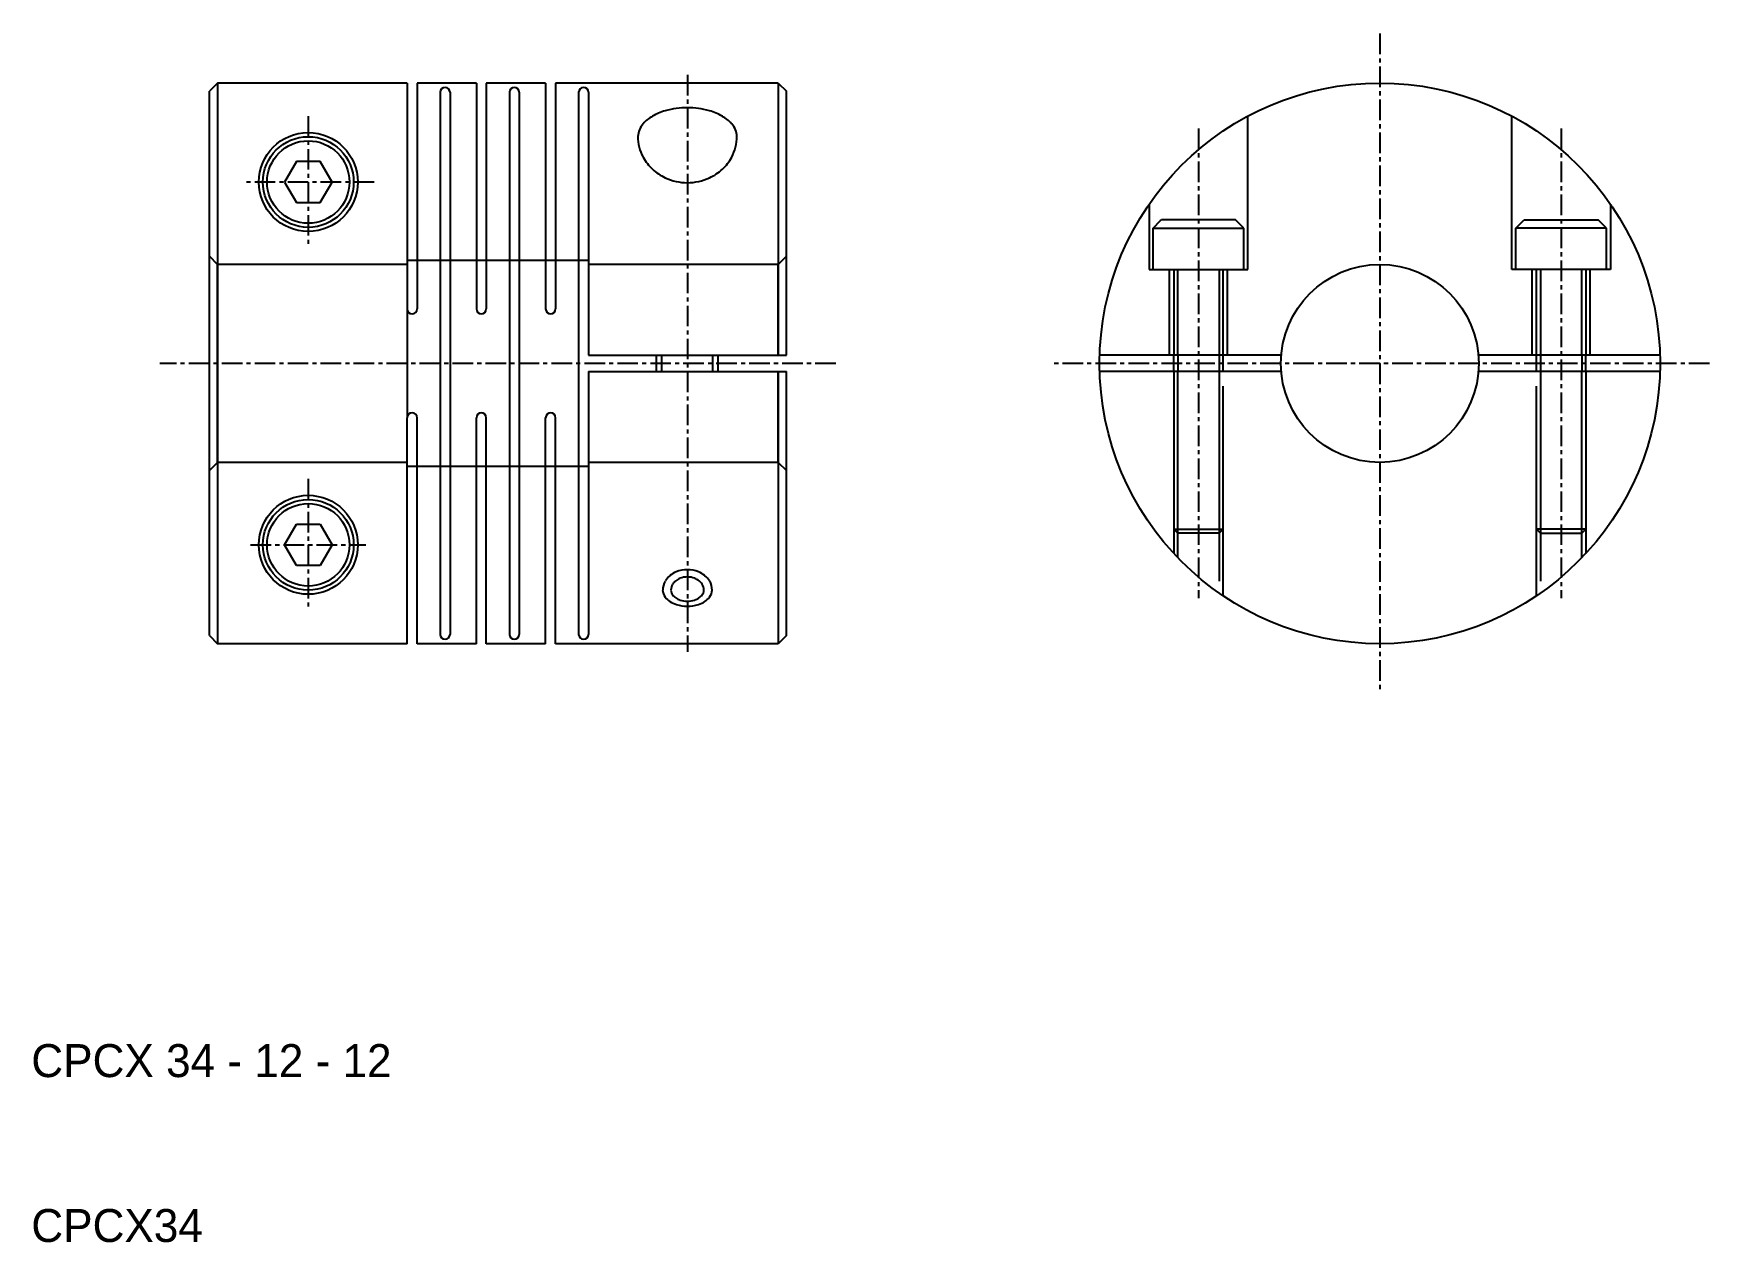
# Model space of a CAD drawing. Extents: x 126 to 227, y 73 to 147.
import ezdxf

# ---------------------------------------------------------------- set-up
doc = ezdxf.new("R2010")
doc.units = 0
doc.linetypes.add('CENTER', pattern=[2, 1.25, -0.25, 0.25, -0.25])
doc.linetypes.add('DASHED', pattern=[19.05, 12.7, -6.35])
doc.layers.get('0').update_dxf_attribs({"linetype": 'CONTINUOUS'})
doc.layers.add('CENTER', color=1, linetype='CENTER')

msp = doc.modelspace()

# ---------------------------------------------------------------- linework, layer by layer
for p, q in [((136.67, 143.59), (136.17, 143.09)), ((136.67, 143.59), (136.67, 109.59)), ((148.17, 143.59), (136.67, 143.59)), ((148.17, 143.59), (148.17, 129.89)), ((148.77, 143.59), (148.77, 129.89)), ((152.37, 143.59), (148.77, 143.59)), ((152.37, 143.59), (152.37, 129.89)), ((152.97, 143.59), (152.97, 129.89)), ((156.57, 143.59), (152.97, 143.59)), ((156.57, 143.59), (156.57, 129.89)), ((170.67, 143.59), (157.17, 143.59)), ((157.17, 143.59), (157.17, 129.89)), ((170.67, 143.59), (170.67, 127.09)), ((170.67, 143.59), (171.17, 143.09)), ((136.17, 110.09), (136.17, 143.09)), ((150.17, 143.03), (150.17, 110.16)), ((150.77, 143.03), (150.77, 110.16)), ((154.37, 143.03), (154.37, 110.16)), ((154.97, 143.03), (154.97, 110.16)), ((158.57, 143.03), (158.57, 110.16)), ((159.17, 143.03), (159.17, 127.09)), ((171.17, 127.09), (171.17, 143.09)), ((141.45, 138.84), (140.72, 137.59)), ((142.89, 138.84), (141.45, 138.84)), ((143.61, 137.59), (142.89, 138.84)), ((140.72, 137.59), (141.45, 136.34)), ((142.89, 136.34), (143.61, 137.59)), ((141.45, 136.34), (142.89, 136.34)), ((159.17, 127.09), (171.17, 127.09)), ((163.29, 126.09), (163.29, 127.09)), ((167.04, 126.09), (167.04, 127.09)), ((201.19, 127.09), (190.17, 127.09)), ((194.67, 126.09), (194.67, 127.09)), ((197.67, 126.09), (197.67, 127.09)), ((224.16, 127.09), (213.15, 127.09)), ((216.67, 126.09), (216.67, 127.09)), ((219.67, 126.09), (219.67, 127.09)), ((159.17, 126.09), (171.17, 126.09)), ((159.17, 126.09), (159.17, 110.16)), ((170.67, 126.09), (170.67, 109.59)), ((171.17, 110.09), (171.17, 126.09)), ((201.19, 126.09), (190.17, 126.09)), ((224.16, 126.09), (213.15, 126.09)), ((148.17, 109.59), (148.17, 123.29)), ((148.77, 109.59), (148.77, 123.29)), ((152.37, 109.59), (152.37, 123.29)), ((152.97, 109.59), (152.97, 123.29)), ((156.57, 109.59), (156.57, 123.29)), ((157.17, 109.59), (157.17, 123.29)), ((140.72, 115.59), (141.45, 116.84)), ((141.45, 116.84), (142.89, 116.84)), ((142.89, 116.84), (143.61, 115.59)), ((141.45, 114.34), (140.72, 115.59)), ((143.61, 115.59), (142.89, 114.34)), ((142.89, 114.34), (141.45, 114.34)), ((136.17, 110.09), (136.67, 109.59)), ((171.17, 110.09), (170.67, 109.59)), ((148.17, 109.59), (136.67, 109.59)), ((152.37, 109.59), (148.77, 109.59)), ((156.57, 109.59), (152.97, 109.59)), ((170.67, 109.59), (157.17, 109.59))]:
    msp.add_line(p, q)
at = {"color": 3, "linetype": 'DASHED'}
for p, q in [((199.17, 132.29), (199.17, 141.59)), ((215.17, 132.29), (215.17, 141.59)), ((193.17, 136.24), (193.17, 132.29)), ((221.17, 136.24), (221.17, 132.29)), ((193.42, 134.79), (193.87, 135.25)), ((193.87, 135.25), (193.92, 135.29)), ((198.42, 135.29), (193.92, 135.29)), ((198.92, 134.79), (198.42, 135.29)), ((215.42, 134.79), (215.92, 135.29)), ((215.92, 135.29), (220.42, 135.29)), ((220.46, 135.25), (220.42, 135.29)), ((220.92, 134.79), (220.46, 135.25)), ((193.42, 134.79), (198.92, 134.79)), ((193.42, 132.29), (193.42, 134.79)), ((198.92, 132.29), (198.92, 134.79)), ((220.92, 134.79), (215.42, 134.79)), ((215.42, 132.29), (215.42, 134.79)), ((220.92, 132.29), (220.92, 134.79)), ((136.67, 132.59), (136.17, 133.09)), ((136.67, 120.59), (136.67, 132.59)), ((148.17, 132.59), (136.67, 132.59)), ((159.17, 132.84), (148.17, 132.84)), ((170.67, 132.59), (159.17, 132.59)), ((170.67, 132.59), (171.17, 133.09)), ((170.67, 127.09), (170.67, 132.59)), ((193.17, 132.29), (199.17, 132.29)), ((194.42, 127.09), (194.42, 132.29)), ((194.67, 132.29), (194.67, 127.09)), ((194.92, 127.09), (194.92, 132.29)), ((197.42, 132.29), (197.42, 127.09)), ((197.67, 127.09), (197.67, 132.29)), ((197.92, 127.09), (197.92, 132.29)), ((221.17, 132.29), (215.17, 132.29)), ((216.42, 127.09), (216.42, 132.29)), ((216.67, 127.09), (216.67, 132.29)), ((216.92, 132.29), (216.92, 127.09)), ((219.42, 127.09), (219.42, 132.29)), ((219.67, 132.29), (219.67, 127.09)), ((219.92, 127.09), (219.92, 132.29)), ((148.17, 129.89), (148.17, 123.29)), ((170.67, 120.59), (170.67, 126.09)), ((194.67, 126.09), (194.67, 115.07)), ((194.92, 114.81), (194.92, 126.09)), ((197.42, 126.09), (197.42, 112.67)), ((197.67, 112.5), (197.67, 126.09)), ((216.67, 112.5), (216.67, 126.09)), ((216.92, 126.09), (216.92, 112.67)), ((219.42, 114.81), (219.42, 126.09)), ((219.67, 126.09), (219.67, 115.07)), ((136.67, 120.59), (136.17, 120.09)), ((148.17, 120.59), (136.67, 120.59)), ((159.17, 120.34), (148.17, 120.34)), ((170.67, 120.59), (159.17, 120.59)), ((170.67, 120.59), (171.17, 120.09)), ((194.67, 116.54), (194.92, 116.29)), ((194.67, 116.54), (197.67, 116.54)), ((197.42, 116.29), (194.92, 116.29)), ((197.67, 116.54), (197.42, 116.29)), ((219.67, 116.54), (216.67, 116.54)), ((216.67, 116.54), (216.92, 116.29)), ((216.92, 116.29), (219.42, 116.29)), ((219.67, 116.54), (219.42, 116.29))]:
    msp.add_line(p, q, dxfattribs=at)
at = {"color": 3}
for p, q in [((163.61, 126.09), (163.61, 127.09)), ((166.72, 126.09), (166.72, 127.09)), ((194.92, 127.09), (194.92, 126.09)), ((197.42, 127.09), (197.42, 126.09)), ((216.92, 127.09), (216.92, 126.09)), ((219.42, 127.09), (219.42, 126.09))]:
    msp.add_line(p, q, dxfattribs=at)
for centre, radius in [((207.17, 126.59), 17), ((142.17, 137.59), 3), ((142.17, 137.59), 2.75), ((142.17, 137.59), 2.5), ((207.17, 126.59), 6), ((207.17, 126.59), 0.00005), ((142.17, 115.59), 3), ((142.17, 115.59), 2.75), ((142.17, 115.59), 2.5)]:
    msp.add_circle(centre, radius)
at = {"color": 3, "linetype": 'DASHED'}
msp.add_circle((207.17, 126.59), 0.00005, dxfattribs=at)
for centre, radius, start, end in [((150.47, 143.03), 0.3, 0, 180), ((154.67, 143.03), 0.3, 0, 180), ((158.87, 143.03), 0.3, 0, 180), ((164.12, 139.67), 2.19, 119.4155, 138.3673), ((164.78, 138.53), 3.51, 105.8103, 119.662), ((165.15, 137.24), 4.85, 89.7926, 105.8375), ((165.18, 137.24), 4.85, 74.1625, 90.2074), ((165.55, 138.53), 3.51, 60.338, 74.1897), ((166.21, 139.67), 2.19, 41.6327, 60.5845), ((163.37, 140.31), 1.2, 137.3689, 178.4336), ((164.8, 140.35), 2.64, 180.0847, 208.3691), ((166.97, 140.31), 1.2, 1.5664, 42.6311), ((165.53, 140.35), 2.64, 331.6309, 359.9153), ((164.96, 140.43), 2.81, 208.3386, 227.1484), ((165.09, 140.57), 3, 227.1426, 245.1267), ((165.25, 140.57), 3, 294.8733, 312.8574), ((165.38, 140.43), 2.81, 312.8516, 331.6614), ((165.16, 140.73), 3.18, 245.1422, 270.0648), ((165.17, 140.73), 3.18, 269.9352, 294.8578), ((148.47, 129.89), 0.3, 180, 0), ((152.67, 129.89), 0.3, 180, 0), ((156.87, 129.89), 0.3, 180, 0), ((148.47, 123.29), 0.3, 0, 180), ((152.67, 123.29), 0.3, 0, 180), ((156.87, 123.29), 0.3, 0, 180), ((165.07, 112.53), 1.53, 112.0328, 129.0431), ((165.16, 112.3), 1.78, 89.8572, 112.0147), ((165.17, 112.3), 1.78, 67.9853, 90.1428), ((165.26, 112.53), 1.53, 50.9569, 67.9672), ((164.72, 112.84), 1.05, 148.1268, 179.6963), ((164.38, 112.86), 0.714, 181.0115, 218.9198), ((164.91, 112.73), 1.27, 128.9995, 148.2668), ((164.82, 112.84), 0.653, 146.9691, 179.6064), ((164.67, 112.85), 0.505, 180.8614, 217.7188), ((164.97, 112.75), 0.825, 127.8146, 147.162), ((165.09, 112.59), 1.03, 111.2038, 127.8762), ((165.16, 112.41), 1.23, 89.8408, 111.1889), ((165.17, 112.41), 1.23, 68.8111, 90.1592), ((165.24, 112.59), 1.03, 52.1238, 68.7962), ((165.37, 112.75), 0.825, 32.838, 52.1854), ((165.51, 112.84), 0.653, 0.3936, 33.0309), ((165.66, 112.85), 0.505, 322.2812, 359.1386), ((165.43, 112.73), 1.27, 31.7332, 51.0005), ((165.62, 112.84), 1.05, 0.3037, 31.8732), ((165.95, 112.86), 0.714, 321.0802, 358.9885), ((164.71, 113.11), 1.13, 218.3138, 237.6136), ((165, 113.55), 1.66, 237.4401, 252.3677), ((164.88, 113.01), 0.763, 217.2175, 236.5822), ((165.06, 113.28), 1.09, 236.4329, 251.7151), ((165.16, 114.06), 2.19, 252.3564, 270.2013), ((165.16, 113.58), 1.41, 251.7094, 270.1968), ((165.17, 113.58), 1.41, 269.8032, 288.2906), ((165.17, 114.06), 2.19, 269.7987, 287.6436), ((165.27, 113.28), 1.09, 288.2849, 303.5671), ((165.34, 113.55), 1.66, 287.6323, 302.5599), ((165.45, 113.01), 0.763, 303.4178, 322.7825), ((165.62, 113.11), 1.13, 302.3864, 321.6862), ((150.47, 110.16), 0.3, 180, 0), ((154.67, 110.16), 0.3, 180, 0), ((158.87, 110.16), 0.3, 180, 0)]:
    msp.add_arc(centre, radius, start, end)
at = {"layer": 'CENTER'}
for p, q in [((207.17, 146.59), (207.17, 106.59)), ((165.17, 144.09), (165.17, 109.09)), ((142.17, 141.59), (142.17, 133.59)), ((196.17, 140.83), (196.17, 112.36)), ((218.17, 140.83), (218.17, 112.36)), ((146.17, 137.59), (138.17, 137.59)), ((174.17, 126.59), (133.17, 126.59)), ((227.17, 126.59), (187.17, 126.59)), ((142.17, 119.59), (142.17, 111.59)), ((138.67, 115.59), (145.67, 115.59))]:
    msp.add_line(p, q, dxfattribs=at)

# ---------------------------------------------------------------- texts
for s, p in [('CPCX 34 - 12 - 12', (125.37, 83.31)), ('CPCX34', (125.37, 73.31))]:
    msp.add_text(s, height=2).set_placement(p)

doc.saveas('drawing.dxf')
